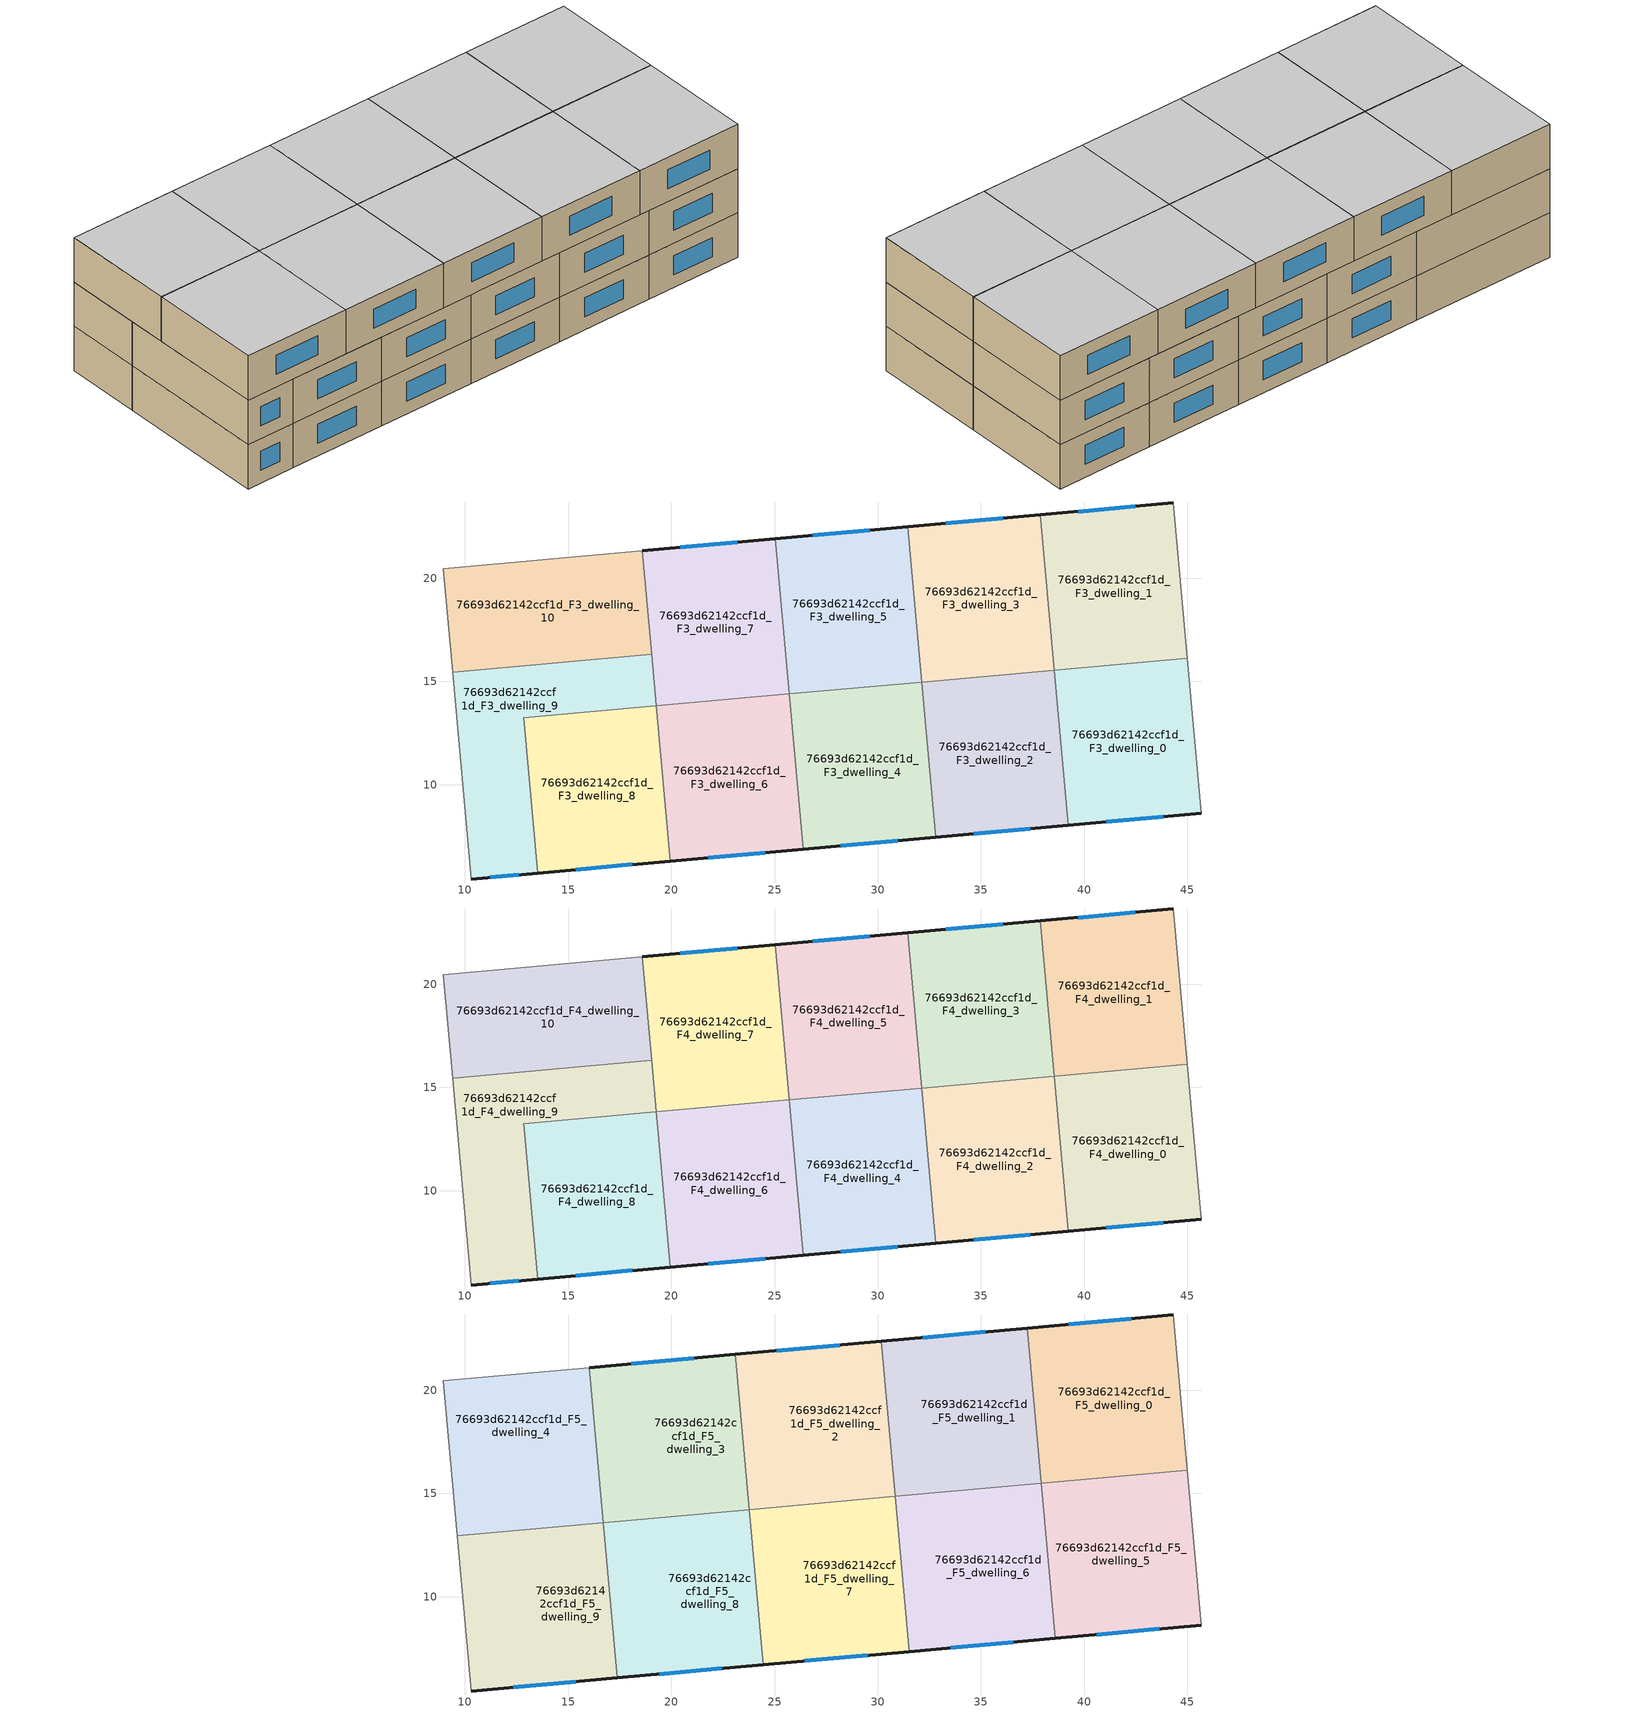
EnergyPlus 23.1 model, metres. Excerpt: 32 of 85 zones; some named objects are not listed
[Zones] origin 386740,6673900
76693d62142ccf1d_F3_dwelling_0
 floor to 76693d62142ccf1d_F2_dwelling_0 (EU_floor_Construction): 44.99,16.13 45.66,8.61 39.24,8.04 38.56,15.55 z9
 wall outside (EU_wall_Construction): 39.24,8.04 45.66,8.61 z9:12
 wall to 76693d62142ccf1d_F3_dwelling_1 (EU_wall_Construction): 44.99,16.13 38.56,15.55 z9:12
 wall adiabatic (EU_wall_Construction): 45.66,8.61 44.99,16.13 z9:12
 wall to 76693d62142ccf1d_F3_dwelling_2 (EU_wall_Construction): 38.56,15.55 39.24,8.04 z9:12
 window (EU_Window_Construction): 41.07,8.2 43.83,8.45 z9.86:11.14
76693d62142ccf1d_F3_dwelling_1
 floor to 76693d62142ccf1d_F2_dwelling_1 (EU_floor_Construction): 44.31,23.64 44.99,16.13 38.56,15.55 37.88,23.06 z9
 wall outside (EU_wall_Construction): 44.31,23.64 37.88,23.06 z9:12
 wall adiabatic (EU_wall_Construction): 44.99,16.13 44.31,23.64 z9:12
 wall to 76693d62142ccf1d_F3_dwelling_3 (EU_wall_Construction): 37.88,23.06 38.56,15.55 z9:12
 window (EU_Window_Construction): 42.47,23.48 39.72,23.23 z9.86:11.14
76693d62142ccf1d_F3_dwelling_10
 floor to 76693d62142ccf1d_F2_dwelling_10 (EU_floor_Construction): 18.6,21.33 19.05,16.32 9.41,15.45 8.96,20.46 z9
 wall to 76693d62142ccf1d_F3_dwelling_9 (EU_wall_Construction): 9.41,15.45 19.05,16.32 z9:12
 wall adiabatic (EU_wall_Construction): 18.6,21.33 8.96,20.46 9.41,15.45 z9:12
 wall to 76693d62142ccf1d_F3_dwelling_7 (EU_wall_Construction): 19.05,16.32 18.6,21.33 z9:12
76693d62142ccf1d_F3_dwelling_2
 floor to 76693d62142ccf1d_F2_dwelling_2 (EU_floor_Construction): 38.56,15.55 39.24,8.04 32.81,7.46 32.13,14.97 z9
 wall outside (EU_wall_Construction): 32.81,7.46 39.24,8.04 z9:12
 wall to 76693d62142ccf1d_F3_dwelling_4 (EU_wall_Construction): 32.13,14.97 32.81,7.46 z9:12
 wall to 76693d62142ccf1d_F3_dwelling_3 (EU_wall_Construction): 38.56,15.55 32.13,14.97 z9:12
 window (EU_Window_Construction): 34.65,7.62 37.4,7.87 z9.86:11.14
76693d62142ccf1d_F3_dwelling_3
 floor to 76693d62142ccf1d_F2_dwelling_3 (EU_floor_Construction): 37.88,23.06 38.56,15.55 32.13,14.97 31.46,22.49 z9
 wall outside (EU_wall_Construction): 37.88,23.06 31.46,22.49 z9:12
 wall to 76693d62142ccf1d_F3_dwelling_5 (EU_wall_Construction): 31.46,22.49 32.13,14.97 z9:12
 window (EU_Window_Construction): 36.05,22.9 33.29,22.65 z9.86:11.14
76693d62142ccf1d_F3_dwelling_4
 floor to 76693d62142ccf1d_F2_dwelling_4 (EU_floor_Construction): 32.13,14.97 32.81,7.46 26.38,6.88 25.71,14.39 z9
 wall outside (EU_wall_Construction): 26.38,6.88 32.81,7.46 z9:12
 wall to 76693d62142ccf1d_F3_dwelling_6 (EU_wall_Construction): 25.71,14.39 26.38,6.88 z9:12
 wall to 76693d62142ccf1d_F3_dwelling_5 (EU_wall_Construction): 32.13,14.97 25.71,14.39 z9:12
 window (EU_Window_Construction): 28.22,7.04 30.97,7.29 z9.86:11.14
76693d62142ccf1d_F3_dwelling_5
 floor to 76693d62142ccf1d_F2_dwelling_5 (EU_floor_Construction): 31.46,22.49 32.13,14.97 25.71,14.39 25.03,21.91 z9
 wall outside (EU_wall_Construction): 31.46,22.49 25.03,21.91 z9:12
 wall to 76693d62142ccf1d_F3_dwelling_7 (EU_wall_Construction): 25.03,21.91 25.71,14.39 z9:12
 window (EU_Window_Construction): 29.62,22.32 26.86,22.07 z9.86:11.14
76693d62142ccf1d_F3_dwelling_6
 floor to 76693d62142ccf1d_F2_dwelling_6 (EU_floor_Construction): 25.71,14.39 26.38,6.88 19.96,6.3 19.28,13.81 z9
 wall outside (EU_wall_Construction): 19.96,6.3 26.38,6.88 z9:12
 wall to 76693d62142ccf1d_F3_dwelling_8 (EU_wall_Construction): 19.28,13.81 19.96,6.3 z9:12
 wall to 76693d62142ccf1d_F3_dwelling_7 (EU_wall_Construction): 25.71,14.39 19.28,13.81 z9:12
 window (EU_Window_Construction): 21.79,6.46 24.55,6.71 z9.86:11.14
76693d62142ccf1d_F3_dwelling_7
 floor to 76693d62142ccf1d_F2_dwelling_7 (EU_floor_Construction): 25.03,21.91 25.71,14.39 19.28,13.81 18.6,21.33 z9
 wall outside (EU_wall_Construction): 25.03,21.91 18.6,21.33 z9:12
 wall to 76693d62142ccf1d_F3_dwelling_9 (EU_wall_Construction): 19.05,16.32 19.28,13.81 z9:12
 window (EU_Window_Construction): 23.19,21.74 20.44,21.49 z9.86:11.14
76693d62142ccf1d_F3_dwelling_8
 floor to 76693d62142ccf1d_F2_dwelling_8 (EU_floor_Construction): 19.28,13.81 19.96,6.3 13.53,5.72 12.85,13.23 z9
 wall outside (EU_wall_Construction): 13.53,5.72 19.96,6.3 z9:12
 wall to 76693d62142ccf1d_F3_dwelling_9 (EU_wall_Construction): 19.28,13.81 12.85,13.23 13.53,5.72 z9:12
 window (EU_Window_Construction): 15.36,5.88 18.12,6.13 z9.86:11.14
76693d62142ccf1d_F3_dwelling_9
 floor to 76693d62142ccf1d_F2_dwelling_9 (EU_floor_Construction): 19.05,16.32 19.28,13.81 12.85,13.23 13.53,5.72 10.31,5.43 9.41,15.45 z9
 wall outside (EU_wall_Construction): 10.31,5.43 13.53,5.72 z9:12
 wall adiabatic (EU_wall_Construction): 9.41,15.45 10.31,5.43 z9:12
 window (EU_Window_Construction): 11.23,5.51 12.61,5.64 z9.86:11.14
76693d62142ccf1d_F4_dwelling_0
 floor to 76693d62142ccf1d_F3_dwelling_0 (EU_floor_Construction): 44.99,16.13 45.66,8.61 39.24,8.04 38.56,15.55 z12
 wall outside (EU_wall_Construction): 39.24,8.04 45.66,8.61 z12:15
 wall to 76693d62142ccf1d_F4_dwelling_1 (EU_wall_Construction): 44.99,16.13 38.56,15.55 z12:15
 wall adiabatic (EU_wall_Construction): 45.66,8.61 44.99,16.13 z12:15
 wall to 76693d62142ccf1d_F4_dwelling_2 (EU_wall_Construction): 38.56,15.55 39.24,8.04 z12:15
 window (EU_Window_Construction): 41.07,8.2 43.83,8.45 z12.86:14.14
 ceiling adiabatic (EU_roof_Construction): 45.66,8.61 44.99,16.13 38.56,15.55 39.24,8.04 z15
76693d62142ccf1d_F4_dwelling_1
 floor to 76693d62142ccf1d_F3_dwelling_1 (EU_floor_Construction): 44.31,23.64 44.99,16.13 38.56,15.55 37.88,23.06 z12
 wall outside (EU_wall_Construction): 44.31,23.64 37.88,23.06 z12:15
 wall adiabatic (EU_wall_Construction): 44.99,16.13 44.31,23.64 z12:15
 wall to 76693d62142ccf1d_F4_dwelling_3 (EU_wall_Construction): 37.88,23.06 38.56,15.55 z12:15
 window (EU_Window_Construction): 42.47,23.48 39.72,23.23 z12.86:14.14
76693d62142ccf1d_F4_dwelling_10
 floor to 76693d62142ccf1d_F3_dwelling_10 (EU_floor_Construction): 18.6,21.33 19.05,16.32 9.41,15.45 8.96,20.46 z12
 wall to 76693d62142ccf1d_F4_dwelling_9 (EU_wall_Construction): 9.41,15.45 19.05,16.32 z12:15
 wall adiabatic (EU_wall_Construction): 18.6,21.33 8.96,20.46 9.41,15.45 z12:15
 wall to 76693d62142ccf1d_F4_dwelling_7 (EU_wall_Construction): 19.05,16.32 18.6,21.33 z12:15
 ceiling adiabatic (EU_roof_Construction): 19.05,16.32 18.6,21.33 16.03,21.1 16.48,16.09 z15
76693d62142ccf1d_F4_dwelling_2
 floor to 76693d62142ccf1d_F3_dwelling_2 (EU_floor_Construction): 38.56,15.55 39.24,8.04 32.81,7.46 32.13,14.97 z12
 wall outside (EU_wall_Construction): 32.81,7.46 39.24,8.04 z12:15
 wall to 76693d62142ccf1d_F4_dwelling_4 (EU_wall_Construction): 32.13,14.97 32.81,7.46 z12:15
 wall to 76693d62142ccf1d_F4_dwelling_3 (EU_wall_Construction): 38.56,15.55 32.13,14.97 z12:15
 window (EU_Window_Construction): 34.65,7.62 37.4,7.87 z12.86:14.14
 ceiling adiabatic (EU_roof_Construction): 39.24,8.04 38.56,15.55 37.92,15.49 38.59,7.98 z15
76693d62142ccf1d_F4_dwelling_3
 floor to 76693d62142ccf1d_F3_dwelling_3 (EU_floor_Construction): 37.88,23.06 38.56,15.55 32.13,14.97 31.46,22.49 z12
 wall outside (EU_wall_Construction): 37.88,23.06 31.46,22.49 z12:15
 wall to 76693d62142ccf1d_F4_dwelling_5 (EU_wall_Construction): 31.46,22.49 32.13,14.97 z12:15
 window (EU_Window_Construction): 36.05,22.9 33.29,22.65 z12.86:14.14
76693d62142ccf1d_F4_dwelling_4
 floor to 76693d62142ccf1d_F3_dwelling_4 (EU_floor_Construction): 32.13,14.97 32.81,7.46 26.38,6.88 25.71,14.39 z12
 wall outside (EU_wall_Construction): 26.38,6.88 32.81,7.46 z12:15
 wall to 76693d62142ccf1d_F4_dwelling_6 (EU_wall_Construction): 25.71,14.39 26.38,6.88 z12:15
 wall to 76693d62142ccf1d_F4_dwelling_5 (EU_wall_Construction): 32.13,14.97 25.71,14.39 z12:15
 window (EU_Window_Construction): 28.22,7.04 30.97,7.29 z12.86:14.14
76693d62142ccf1d_F4_dwelling_5
 floor to 76693d62142ccf1d_F3_dwelling_5 (EU_floor_Construction): 31.46,22.49 32.13,14.97 25.71,14.39 25.03,21.91 z12
 wall outside (EU_wall_Construction): 31.46,22.49 25.03,21.91 z12:15
 wall to 76693d62142ccf1d_F4_dwelling_7 (EU_wall_Construction): 25.03,21.91 25.71,14.39 z12:15
 window (EU_Window_Construction): 29.62,22.32 26.86,22.07 z12.86:14.14
76693d62142ccf1d_F4_dwelling_6
 floor to 76693d62142ccf1d_F3_dwelling_6 (EU_floor_Construction): 25.71,14.39 26.38,6.88 19.96,6.3 19.28,13.81 z12
 wall outside (EU_wall_Construction): 19.96,6.3 26.38,6.88 z12:15
 wall to 76693d62142ccf1d_F4_dwelling_8 (EU_wall_Construction): 19.28,13.81 19.96,6.3 z12:15
 wall to 76693d62142ccf1d_F4_dwelling_7 (EU_wall_Construction): 25.71,14.39 19.28,13.81 z12:15
 window (EU_Window_Construction): 21.79,6.46 24.55,6.71 z12.86:14.14
76693d62142ccf1d_F4_dwelling_7
 floor to 76693d62142ccf1d_F3_dwelling_7 (EU_floor_Construction): 25.03,21.91 25.71,14.39 19.28,13.81 18.6,21.33 z12
 wall outside (EU_wall_Construction): 25.03,21.91 18.6,21.33 z12:15
 wall to 76693d62142ccf1d_F4_dwelling_9 (EU_wall_Construction): 19.05,16.32 19.28,13.81 z12:15
 window (EU_Window_Construction): 23.19,21.74 20.44,21.49 z12.86:14.14
76693d62142ccf1d_F4_dwelling_8
 floor to 76693d62142ccf1d_F3_dwelling_8 (EU_floor_Construction): 19.28,13.81 19.96,6.3 13.53,5.72 12.85,13.23 z12
 wall outside (EU_wall_Construction): 13.53,5.72 19.96,6.3 z12:15
 wall to 76693d62142ccf1d_F4_dwelling_9 (EU_wall_Construction): 19.28,13.81 12.85,13.23 13.53,5.72 z12:15
 window (EU_Window_Construction): 15.36,5.88 18.12,6.13 z12.86:14.14
76693d62142ccf1d_F4_dwelling_9
 floor to 76693d62142ccf1d_F3_dwelling_9 (EU_floor_Construction): 19.05,16.32 19.28,13.81 12.85,13.23 13.53,5.72 10.31,5.43 9.41,15.45 z12
 wall outside (EU_wall_Construction): 10.31,5.43 13.53,5.72 z12:15
 wall adiabatic (EU_wall_Construction): 9.41,15.45 10.31,5.43 z12:15
 window (EU_Window_Construction): 11.23,5.51 12.61,5.64 z12.86:14.14
76693d62142ccf1d_F5_dwelling_0
 floor to 76693d62142ccf1d_F4_dwelling_1 (EU_floor_Construction): 44.31,23.64 44.99,16.13 38.56,15.55 37.88,23.06 z15
 floor to 76693d62142ccf1d_F4_dwelling_3 (EU_floor_Construction): 37.88,23.06 38.56,15.55 37.92,15.49 37.24,23.01 z15
 wall outside (EU_wall_Construction): 44.31,23.64 37.24,23.01 z15:18
 wall to 76693d62142ccf1d_F5_dwelling_1 (EU_wall_Construction): 37.24,23.01 37.92,15.49 z15:18
 wall adiabatic (EU_wall_Construction): 44.99,16.13 44.31,23.64 z15:18
 wall to 76693d62142ccf1d_F5_dwelling_5 (EU_wall_Construction): 37.92,15.49 44.99,16.13 z15:18
 window (EU_Window_Construction): 42.29,23.46 39.26,23.19 z15.86:17.14
 ceiling to 76693d62142ccf1d_F6_dwelling_0 (EU_floor_Construction): 44.99,16.13 44.31,23.64 37.24,23.01 37.92,15.49 z18
76693d62142ccf1d_F5_dwelling_1
 floor to 76693d62142ccf1d_F4_dwelling_3 (EU_floor_Construction): 37.24,23.01 37.92,15.49 32.13,14.97 31.46,22.49 z15
 floor to 76693d62142ccf1d_F4_dwelling_5 (EU_floor_Construction): 31.46,22.49 32.13,14.97 30.85,14.86 30.17,22.37 z15
 wall outside (EU_wall_Construction): 37.24,23.01 30.17,22.37 z15:18
 wall to 76693d62142ccf1d_F5_dwelling_2 (EU_wall_Construction): 30.17,22.37 30.85,14.86 z15:18
 wall to 76693d62142ccf1d_F5_dwelling_6 (EU_wall_Construction): 30.85,14.86 37.92,15.49 z15:18
 window (EU_Window_Construction): 35.22,22.82 32.19,22.55 z15.86:17.14
 ceiling to 76693d62142ccf1d_F6_dwelling_1 (EU_floor_Construction): 37.92,15.49 37.24,23.01 30.17,22.37 30.85,14.86 z18
76693d62142ccf1d_F5_dwelling_2
 floor to 76693d62142ccf1d_F4_dwelling_5 (EU_floor_Construction): 30.17,22.37 30.85,14.86 25.7,14.39 25.03,21.91 z15
 floor to 76693d62142ccf1d_F4_dwelling_7 (EU_floor_Construction): 25.03,21.91 25.7,14.39 23.78,14.22 23.1,21.73 z15
 wall outside (EU_wall_Construction): 30.17,22.37 23.1,21.73 z15:18
 wall to 76693d62142ccf1d_F5_dwelling_3 (EU_wall_Construction): 23.1,21.73 23.78,14.22 z15:18
 wall to 76693d62142ccf1d_F5_dwelling_7 (EU_wall_Construction): 23.78,14.22 30.85,14.86 z15:18
 window (EU_Window_Construction): 28.15,22.19 25.12,21.92 z15.86:17.14
 ceiling to 76693d62142ccf1d_F6_dwelling_2 (EU_floor_Construction): 30.85,14.86 30.17,22.37 23.1,21.73 23.78,14.22 z18
76693d62142ccf1d_F5_dwelling_3
 floor to 76693d62142ccf1d_F4_dwelling_7 (EU_floor_Construction): 23.1,21.73 23.78,14.22 19.28,13.81 18.6,21.33 z15
 floor to 76693d62142ccf1d_F4_dwelling_9 (EU_floor_Construction): 19.05,16.32 19.28,13.81 16.71,13.58 16.48,16.09 z15
 floor adiabatic (EU_floor_Construction): 18.6,21.33 19.28,13.81 19.05,16.32 16.48,16.09 16.03,21.1 z15
 wall outside (EU_wall_Construction): 23.1,21.73 16.03,21.1 z15:18
 wall to 76693d62142ccf1d_F5_dwelling_4 (EU_wall_Construction): 16.03,21.1 16.71,13.58 z15:18
 wall to 76693d62142ccf1d_F5_dwelling_8 (EU_wall_Construction): 16.71,13.58 23.78,14.22 z15:18
 window (EU_Window_Construction): 21.08,21.55 18.05,21.28 z15.86:17.14
 ceiling to 76693d62142ccf1d_F6_dwelling_3 (EU_floor_Construction): 23.78,14.22 23.1,21.73 16.03,21.1 16.71,13.58 z18
76693d62142ccf1d_F5_dwelling_4
 floor to 76693d62142ccf1d_F4_dwelling_10 (EU_floor_Construction): 16.03,21.1 16.48,16.09 9.41,15.45 8.96,20.46 z15
 floor to 76693d62142ccf1d_F4_dwelling_9 (EU_floor_Construction): 16.48,16.09 16.71,13.58 9.64,12.94 9.41,15.45 z15
 wall adiabatic (EU_wall_Construction): 16.03,21.1 8.96,20.46 9.64,12.94 z15:18
 wall to 76693d62142ccf1d_F5_dwelling_9 (EU_wall_Construction): 9.64,12.94 16.71,13.58 z15:18
 ceiling to 76693d62142ccf1d_F6_dwelling_4 (EU_floor_Construction): 16.71,13.58 16.03,21.1 8.96,20.46 9.64,12.94 z18
76693d62142ccf1d_F5_dwelling_5
 floor adiabatic (EU_floor_Construction): 44.99,16.13 45.66,8.61 38.59,7.98 37.92,15.49 z15
 wall outside (EU_wall_Construction): 38.59,7.98 45.66,8.61 z15:18
 wall to 76693d62142ccf1d_F5_dwelling_6 (EU_wall_Construction): 37.92,15.49 38.59,7.98 z15:18
 wall adiabatic (EU_wall_Construction): 45.66,8.61 44.99,16.13 z15:18
 window (EU_Window_Construction): 40.61,8.16 43.65,8.43 z15.86:17.14
 ceiling to 76693d62142ccf1d_F6_dwelling_5 (EU_floor_Construction): 45.66,8.61 44.99,16.13 37.92,15.49 38.59,7.98 z18
76693d62142ccf1d_F5_dwelling_6
 floor to 76693d62142ccf1d_F4_dwelling_2 (EU_floor_Construction): 37.92,15.49 38.59,7.98 32.81,7.46 32.13,14.97 z15
 floor to 76693d62142ccf1d_F4_dwelling_4 (EU_floor_Construction): 32.13,14.97 32.81,7.46 31.53,7.34 30.85,14.85 z15
 wall outside (EU_wall_Construction): 31.53,7.34 38.59,7.98 z15:18
 wall to 76693d62142ccf1d_F5_dwelling_7 (EU_wall_Construction): 30.85,14.86 31.53,7.34 z15:18
 window (EU_Window_Construction): 33.54,7.52 36.58,7.79 z15.86:17.14
 ceiling to 76693d62142ccf1d_F6_dwelling_6 (EU_floor_Construction): 38.59,7.98 37.92,15.49 30.85,14.86 31.53,7.34 z18
76693d62142ccf1d_F5_dwelling_7
 floor to 76693d62142ccf1d_F4_dwelling_4 (EU_floor_Construction): 30.85,14.85 31.53,7.34 26.38,6.88 25.71,14.39 z15
 floor to 76693d62142ccf1d_F4_dwelling_6 (EU_floor_Construction): 25.71,14.39 26.38,6.88 24.45,6.7 23.78,14.22 z15
 wall outside (EU_wall_Construction): 24.45,6.7 31.53,7.34 z15:18
 wall to 76693d62142ccf1d_F5_dwelling_8 (EU_wall_Construction): 23.78,14.22 24.45,6.7 z15:18
 window (EU_Window_Construction): 26.47,6.88 29.5,7.16 z15.86:17.14
 ceiling to 76693d62142ccf1d_F6_dwelling_7 (EU_floor_Construction): 31.53,7.34 30.85,14.86 23.78,14.22 24.45,6.7 z18
76693d62142ccf1d_F5_dwelling_8
 floor to 76693d62142ccf1d_F4_dwelling_6 (EU_floor_Construction): 23.78,14.22 24.45,6.7 19.96,6.3 19.28,13.81 z15
 floor to 76693d62142ccf1d_F4_dwelling_8 (EU_floor_Construction): 19.28,13.81 19.96,6.3 17.38,6.07 16.71,13.58 z15
 wall outside (EU_wall_Construction): 17.38,6.07 24.45,6.7 z15:18
 wall to 76693d62142ccf1d_F5_dwelling_9 (EU_wall_Construction): 16.71,13.58 17.38,6.07 z15:18
 window (EU_Window_Construction): 19.4,6.25 22.43,6.52 z15.86:17.14
 ceiling to 76693d62142ccf1d_F6_dwelling_8 (EU_floor_Construction): 24.45,6.7 23.78,14.22 16.71,13.58 17.38,6.07 z18
76693d62142ccf1d_F5_dwelling_9
 floor to 76693d62142ccf1d_F4_dwelling_8 (EU_floor_Construction): 16.71,13.58 17.38,6.07 13.53,5.72 12.85,13.23 z15
 floor to 76693d62142ccf1d_F4_dwelling_9 (EU_floor_Construction): 16.71,13.58 12.85,13.23 13.53,5.72 10.31,5.43 9.64,12.94 z15
 wall outside (EU_wall_Construction): 10.31,5.43 17.38,6.07 z15:18
 wall adiabatic (EU_wall_Construction): 9.64,12.94 10.31,5.43 z15:18
 window (EU_Window_Construction): 12.33,5.61 15.36,5.88 z15.86:17.14
 ceiling to 76693d62142ccf1d_F6_dwelling_9 (EU_floor_Construction): 17.38,6.07 16.71,13.58 9.64,12.94 10.31,5.43 z18
[Building]
EU S2 Campaign: North Axis=0; Terrain=City; Solar Distribution=FullExterior
[Site:Location]
Helsinki-Vantaa.AP: Latitude=60.317; Longitude=24.963; Time Zone=2; Elevation=54.6
[SizingPeriod:WeatherFileDays]
AnnualSizingPeriod: Begin Month=1; Begin Day of Month=1; End Month=12; End Day of Month=31; Day of Week for Start Day=Monday; Use Weather File Daylight Saving Period=No; Use Weather File Rain and Snow Indicators=No
[MATERIAL]
EU_InternalMass_Material: Roughness=MediumRough; Thickness=0.1; Conductivity=1; Density=1800; Specific Heat=900; Thermal Absorptance=0.9; Solar Absorptance=0.7; Visible Absorptance=0.7
[MATERIAL:NOMASS] Roughness=MediumRough; Thermal Absorptance=0.9; Solar Absorptance=0.7; Visible Absorptance=0.7
Name | Thermal Resistance
EU_wall_NoMass | 1.10183
EU_roof_NoMass; EU_floor_NoMass | 1.70606
[WINDOWMATERIAL:SIMPLEGLAZINGSYSTEM]
EU_Window_SimpleGlazing: UFactor=3.11035; Solar Heat Gain Coefficient=0.8; Visible Transmittance=0.8
[CONSTRUCTION]
EU_wall_Construction: EU_wall_NoMass
EU_roof_Construction: EU_roof_NoMass
EU_floor_Construction: EU_floor_NoMass
EU_Window_Construction: EU_Window_SimpleGlazing
EU_InternalMass_Construction: EU_InternalMass_Material
[ZONE] Type=1; Multiplier=1; Ceiling Height=autocalculate; Floor Area=autocalculate; Part of Total Floor Area=Yes
Name | Volume
76693d62142ccf1d_F3_dwelling_0; 76693d62142ccf1d_F4_dwelling_0 | 146.094
76693d62142ccf1d_F5_dwelling_0 | 160.69
76693d62142ccf1d_F3_dwelling_1; 76693d62142ccf1d_F4_dwelling_1 | 146.076
76693d62142ccf1d_F5_dwelling_1 | 160.6875
76693d62142ccf1d_F3_dwelling_10; 76693d62142ccf1d_F4_dwelling_10 | 146.089
76693d62142ccf1d_F3_dwelling_2; 76693d62142ccf1d_F4_dwelling_2 | 146.087
76693d62142ccf1d_F5_dwelling_2 | 160.699
76693d62142ccf1d_F3_dwelling_3; 76693d62142ccf1d_F4_dwelling_3; 76693d62142ccf1d_F3_dwelling_5; 76693d62142ccf1d_F4_dwelling_5 | 146.095
76693d62142ccf1d_F5_dwelling_3; 76693d62142ccf1d_F5_dwelling_9 | 160.698
76693d62142ccf1d_F3_dwelling_4; 76693d62142ccf1d_F4_dwelling_4 | 146.073
76693d62142ccf1d_F5_dwelling_4 | 160.687
76693d62142ccf1d_F5_dwelling_5; 76693d62142ccf1d_F5_dwelling_7 | 160.712
76693d62142ccf1d_F3_dwelling_6; 76693d62142ccf1d_F4_dwelling_6; 76693d62142ccf1d_F3_dwelling_9; 76693d62142ccf1d_F4_dwelling_9 | 146.084
76693d62142ccf1d_F5_dwelling_6 | 160.7
76693d62142ccf1d_F3_dwelling_7; 76693d62142ccf1d_F4_dwelling_7 | 146.104
76693d62142ccf1d_F3_dwelling_8; 76693d62142ccf1d_F4_dwelling_8 | 146.086
76693d62142ccf1d_F5_dwelling_8 | 160.711
[INTERNALMASS] Construction=EU_InternalMass_Construction
Name | Zone or ZoneList | Surface Area
76693d62142ccf1d_F3_dwelling_0_EU_InternalMass | 76693d62142ccf1d_F3_dwelling_0 | 48.7
76693d62142ccf1d_F3_dwelling_1_EU_InternalMass | 76693d62142ccf1d_F3_dwelling_1 | 48.6936
76693d62142ccf1d_F3_dwelling_2_EU_InternalMass | 76693d62142ccf1d_F3_dwelling_2 | 48.6955
76693d62142ccf1d_F3_dwelling_3_EU_InternalMass | 76693d62142ccf1d_F3_dwelling_3 | 48.7003
76693d62142ccf1d_F3_dwelling_4_EU_InternalMass | 76693d62142ccf1d_F3_dwelling_4 | 48.6894
76693d62142ccf1d_F3_dwelling_5_EU_InternalMass | 76693d62142ccf1d_F3_dwelling_5 | 48.6978
76693d62142ccf1d_F3_dwelling_6_EU_InternalMass | 76693d62142ccf1d_F3_dwelling_6 | 48.6964
76693d62142ccf1d_F3_dwelling_7_EU_InternalMass | 76693d62142ccf1d_F3_dwelling_7 | 48.6999
76693d62142ccf1d_F3_dwelling_8_EU_InternalMass | 76693d62142ccf1d_F3_dwelling_8 | 48.6965
76693d62142ccf1d_F3_dwelling_9_EU_InternalMass | 76693d62142ccf1d_F3_dwelling_9 | 48.6954
76693d62142ccf1d_F3_dwelling_10_EU_InternalMass | 76693d62142ccf1d_F3_dwelling_10 | 48.6959
76693d62142ccf1d_F4_dwelling_0_EU_InternalMass | 76693d62142ccf1d_F4_dwelling_0 | 48.7
76693d62142ccf1d_F4_dwelling_1_EU_InternalMass | 76693d62142ccf1d_F4_dwelling_1 | 48.6936
76693d62142ccf1d_F4_dwelling_2_EU_InternalMass | 76693d62142ccf1d_F4_dwelling_2 | 48.6955
76693d62142ccf1d_F4_dwelling_3_EU_InternalMass | 76693d62142ccf1d_F4_dwelling_3 | 48.7003
76693d62142ccf1d_F4_dwelling_4_EU_InternalMass | 76693d62142ccf1d_F4_dwelling_4 | 48.6894
76693d62142ccf1d_F4_dwelling_5_EU_InternalMass | 76693d62142ccf1d_F4_dwelling_5 | 48.6978
76693d62142ccf1d_F4_dwelling_6_EU_InternalMass | 76693d62142ccf1d_F4_dwelling_6 | 48.6964
76693d62142ccf1d_F4_dwelling_7_EU_InternalMass | 76693d62142ccf1d_F4_dwelling_7 | 48.6999
76693d62142ccf1d_F4_dwelling_8_EU_InternalMass | 76693d62142ccf1d_F4_dwelling_8 | 48.6965
76693d62142ccf1d_F4_dwelling_9_EU_InternalMass | 76693d62142ccf1d_F4_dwelling_9 | 48.6954
76693d62142ccf1d_F4_dwelling_10_EU_InternalMass | 76693d62142ccf1d_F4_dwelling_10 | 48.6959
76693d62142ccf1d_F5_dwelling_0_EU_InternalMass | 76693d62142ccf1d_F5_dwelling_0 | 53.5636
76693d62142ccf1d_F5_dwelling_1_EU_InternalMass | 76693d62142ccf1d_F5_dwelling_1 | 53.5625
76693d62142ccf1d_F5_dwelling_2_EU_InternalMass | 76693d62142ccf1d_F5_dwelling_2 | 53.5664
76693d62142ccf1d_F5_dwelling_3_EU_InternalMass | 76693d62142ccf1d_F5_dwelling_3 | 53.5661
76693d62142ccf1d_F5_dwelling_4_EU_InternalMass | 76693d62142ccf1d_F5_dwelling_4 | 53.5625
76693d62142ccf1d_F5_dwelling_5_EU_InternalMass | 76693d62142ccf1d_F5_dwelling_5 | 53.5702
76693d62142ccf1d_F5_dwelling_6_EU_InternalMass | 76693d62142ccf1d_F5_dwelling_6 | 53.5629
76693d62142ccf1d_F5_dwelling_7_EU_InternalMass | 76693d62142ccf1d_F5_dwelling_7 | 53.5702
76693d62142ccf1d_F5_dwelling_8_EU_InternalMass | 76693d62142ccf1d_F5_dwelling_8 | 53.5694
76693d62142ccf1d_F5_dwelling_9_EU_InternalMass | 76693d62142ccf1d_F5_dwelling_9 | 53.5694
[OTHEREQUIPMENT] Fuel Type=Electricity; Design Level Calculation Method=Watts/Area; Power per Zone Floor Area=1; Fraction Latent=0; Fraction Radiant=0; Fraction Lost=0; Carbon Dioxide Generation Rate=0; EndUse Subcategory=EU_Step8_InternalGains
Name | Zone or ZoneList or Space or SpaceList | Schedule
EU_Step8_InternalGain_76693d62142ccf1d_F3_dwelling_0_f000 | 76693d62142ccf1d_F3_dwelling_0 | EU_Step8_GainSchedule_76693d62142ccf1d_F3_dwelling_0_f000
EU_Step8_InternalGain_76693d62142ccf1d_F3_dwelling_1_f000 | 76693d62142ccf1d_F3_dwelling_1 | EU_Step8_GainSchedule_76693d62142ccf1d_F3_dwelling_1_f000
EU_Step8_InternalGain_76693d62142ccf1d_F3_dwelling_2_f000 | 76693d62142ccf1d_F3_dwelling_2 | EU_Step8_GainSchedule_76693d62142ccf1d_F3_dwelling_2_f000
EU_Step8_InternalGain_76693d62142ccf1d_F3_dwelling_3_f000 | 76693d62142ccf1d_F3_dwelling_3 | EU_Step8_GainSchedule_76693d62142ccf1d_F3_dwelling_3_f000
EU_Step8_InternalGain_76693d62142ccf1d_F3_dwelling_4_f000 | 76693d62142ccf1d_F3_dwelling_4 | EU_Step8_GainSchedule_76693d62142ccf1d_F3_dwelling_4_f000
EU_Step8_InternalGain_76693d62142ccf1d_F3_dwelling_5_f000 | 76693d62142ccf1d_F3_dwelling_5 | EU_Step8_GainSchedule_76693d62142ccf1d_F3_dwelling_5_f000
EU_Step8_InternalGain_76693d62142ccf1d_F3_dwelling_6_f000 | 76693d62142ccf1d_F3_dwelling_6 | EU_Step8_GainSchedule_76693d62142ccf1d_F3_dwelling_6_f000
EU_Step8_InternalGain_76693d62142ccf1d_F3_dwelling_7_f000 | 76693d62142ccf1d_F3_dwelling_7 | EU_Step8_GainSchedule_76693d62142ccf1d_F3_dwelling_7_f000
EU_Step8_InternalGain_76693d62142ccf1d_F3_dwelling_8_f000 | 76693d62142ccf1d_F3_dwelling_8 | EU_Step8_GainSchedule_76693d62142ccf1d_F3_dwelling_8_f000
EU_Step8_InternalGain_76693d62142ccf1d_F3_dwelling_9_f000 | 76693d62142ccf1d_F3_dwelling_9 | EU_Step8_GainSchedule_76693d62142ccf1d_F3_dwelling_9_f000
EU_Step8_InternalGain_76693d62142ccf1d_F3_dwelling_10_f000 | 76693d62142ccf1d_F3_dwelling_10 | EU_Step8_GainSchedule_76693d62142ccf1d_F3_dwelling_10_f000
EU_Step8_InternalGain_76693d62142ccf1d_F4_dwelling_0_f000 | 76693d62142ccf1d_F4_dwelling_0 | EU_Step8_GainSchedule_76693d62142ccf1d_F4_dwelling_0_f000
EU_Step8_InternalGain_76693d62142ccf1d_F4_dwelling_1_f000 | 76693d62142ccf1d_F4_dwelling_1 | EU_Step8_GainSchedule_76693d62142ccf1d_F4_dwelling_1_f000
EU_Step8_InternalGain_76693d62142ccf1d_F4_dwelling_2_f000 | 76693d62142ccf1d_F4_dwelling_2 | EU_Step8_GainSchedule_76693d62142ccf1d_F4_dwelling_2_f000
EU_Step8_InternalGain_76693d62142ccf1d_F4_dwelling_3_f000 | 76693d62142ccf1d_F4_dwelling_3 | EU_Step8_GainSchedule_76693d62142ccf1d_F4_dwelling_3_f000
EU_Step8_InternalGain_76693d62142ccf1d_F4_dwelling_4_f000 | 76693d62142ccf1d_F4_dwelling_4 | EU_Step8_GainSchedule_76693d62142ccf1d_F4_dwelling_4_f000
EU_Step8_InternalGain_76693d62142ccf1d_F4_dwelling_5_f000 | 76693d62142ccf1d_F4_dwelling_5 | EU_Step8_GainSchedule_76693d62142ccf1d_F4_dwelling_5_f000
EU_Step8_InternalGain_76693d62142ccf1d_F4_dwelling_6_f000 | 76693d62142ccf1d_F4_dwelling_6 | EU_Step8_GainSchedule_76693d62142ccf1d_F4_dwelling_6_f000
EU_Step8_InternalGain_76693d62142ccf1d_F4_dwelling_7_f000 | 76693d62142ccf1d_F4_dwelling_7 | EU_Step8_GainSchedule_76693d62142ccf1d_F4_dwelling_7_f000
EU_Step8_InternalGain_76693d62142ccf1d_F4_dwelling_8_f000 | 76693d62142ccf1d_F4_dwelling_8 | EU_Step8_GainSchedule_76693d62142ccf1d_F4_dwelling_8_f000
EU_Step8_InternalGain_76693d62142ccf1d_F4_dwelling_9_f000 | 76693d62142ccf1d_F4_dwelling_9 | EU_Step8_GainSchedule_76693d62142ccf1d_F4_dwelling_9_f000
EU_Step8_InternalGain_76693d62142ccf1d_F4_dwelling_10_f000 | 76693d62142ccf1d_F4_dwelling_10 | EU_Step8_GainSchedule_76693d62142ccf1d_F4_dwelling_10_f000
EU_Step8_InternalGain_76693d62142ccf1d_F5_dwelling_0_f000 | 76693d62142ccf1d_F5_dwelling_0 | EU_Step8_GainSchedule_76693d62142ccf1d_F5_dwelling_0_f000
EU_Step8_InternalGain_76693d62142ccf1d_F5_dwelling_1_f000 | 76693d62142ccf1d_F5_dwelling_1 | EU_Step8_GainSchedule_76693d62142ccf1d_F5_dwelling_1_f000
EU_Step8_InternalGain_76693d62142ccf1d_F5_dwelling_2_f000 | 76693d62142ccf1d_F5_dwelling_2 | EU_Step8_GainSchedule_76693d62142ccf1d_F5_dwelling_2_f000
EU_Step8_InternalGain_76693d62142ccf1d_F5_dwelling_3_f000 | 76693d62142ccf1d_F5_dwelling_3 | EU_Step8_GainSchedule_76693d62142ccf1d_F5_dwelling_3_f000
EU_Step8_InternalGain_76693d62142ccf1d_F5_dwelling_4_f000 | 76693d62142ccf1d_F5_dwelling_4 | EU_Step8_GainSchedule_76693d62142ccf1d_F5_dwelling_4_f000
EU_Step8_InternalGain_76693d62142ccf1d_F5_dwelling_5_f000 | 76693d62142ccf1d_F5_dwelling_5 | EU_Step8_GainSchedule_76693d62142ccf1d_F5_dwelling_5_f000
EU_Step8_InternalGain_76693d62142ccf1d_F5_dwelling_6_f000 | 76693d62142ccf1d_F5_dwelling_6 | EU_Step8_GainSchedule_76693d62142ccf1d_F5_dwelling_6_f000
EU_Step8_InternalGain_76693d62142ccf1d_F5_dwelling_7_f000 | 76693d62142ccf1d_F5_dwelling_7 | EU_Step8_GainSchedule_76693d62142ccf1d_F5_dwelling_7_f000
EU_Step8_InternalGain_76693d62142ccf1d_F5_dwelling_8_f000 | 76693d62142ccf1d_F5_dwelling_8 | EU_Step8_GainSchedule_76693d62142ccf1d_F5_dwelling_8_f000
EU_Step8_InternalGain_76693d62142ccf1d_F5_dwelling_9_f000 | 76693d62142ccf1d_F5_dwelling_9 | EU_Step8_GainSchedule_76693d62142ccf1d_F5_dwelling_9_f000
[ZONEVENTILATION:DESIGNFLOWRATE] Schedule=EU_AlwaysOn; Design Flow Rate Calculation Method=AirChanges/Hour; Air Changes per Hour=0.756316; Ventilation Type=Natural; Fan Pressure Rise=0; Fan Total Efficiency=1; Constant Term Coefficient=1; Temperature Term Coefficient=0; Velocity Term Coefficient=0; Velocity Squared Term Coefficient=0; Minimum Indoor Temperature=-100; Maximum Indoor Temperature=100; Delta Temperature=-100; Minimum Outdoor Temperature=-100; Maximum Outdoor Temperature=100; Maximum Wind Speed=40
Name | Zone or ZoneList or Space or SpaceList
EU_ConstantAir_76693d62142ccf1d_F3_dwelling_0 | 76693d62142ccf1d_F3_dwelling_0
EU_ConstantAir_76693d62142ccf1d_F3_dwelling_1 | 76693d62142ccf1d_F3_dwelling_1
EU_ConstantAir_76693d62142ccf1d_F3_dwelling_2 | 76693d62142ccf1d_F3_dwelling_2
EU_ConstantAir_76693d62142ccf1d_F3_dwelling_3 | 76693d62142ccf1d_F3_dwelling_3
EU_ConstantAir_76693d62142ccf1d_F3_dwelling_4 | 76693d62142ccf1d_F3_dwelling_4
EU_ConstantAir_76693d62142ccf1d_F3_dwelling_5 | 76693d62142ccf1d_F3_dwelling_5
EU_ConstantAir_76693d62142ccf1d_F3_dwelling_6 | 76693d62142ccf1d_F3_dwelling_6
EU_ConstantAir_76693d62142ccf1d_F3_dwelling_7 | 76693d62142ccf1d_F3_dwelling_7
EU_ConstantAir_76693d62142ccf1d_F3_dwelling_8 | 76693d62142ccf1d_F3_dwelling_8
EU_ConstantAir_76693d62142ccf1d_F3_dwelling_9 | 76693d62142ccf1d_F3_dwelling_9
EU_ConstantAir_76693d62142ccf1d_F3_dwelling_10 | 76693d62142ccf1d_F3_dwelling_10
EU_ConstantAir_76693d62142ccf1d_F4_dwelling_0 | 76693d62142ccf1d_F4_dwelling_0
EU_ConstantAir_76693d62142ccf1d_F4_dwelling_1 | 76693d62142ccf1d_F4_dwelling_1
EU_ConstantAir_76693d62142ccf1d_F4_dwelling_2 | 76693d62142ccf1d_F4_dwelling_2
EU_ConstantAir_76693d62142ccf1d_F4_dwelling_3 | 76693d62142ccf1d_F4_dwelling_3
EU_ConstantAir_76693d62142ccf1d_F4_dwelling_4 | 76693d62142ccf1d_F4_dwelling_4
EU_ConstantAir_76693d62142ccf1d_F4_dwelling_5 | 76693d62142ccf1d_F4_dwelling_5
EU_ConstantAir_76693d62142ccf1d_F4_dwelling_6 | 76693d62142ccf1d_F4_dwelling_6
EU_ConstantAir_76693d62142ccf1d_F4_dwelling_7 | 76693d62142ccf1d_F4_dwelling_7
EU_ConstantAir_76693d62142ccf1d_F4_dwelling_8 | 76693d62142ccf1d_F4_dwelling_8
EU_ConstantAir_76693d62142ccf1d_F4_dwelling_9 | 76693d62142ccf1d_F4_dwelling_9
EU_ConstantAir_76693d62142ccf1d_F4_dwelling_10 | 76693d62142ccf1d_F4_dwelling_10
EU_ConstantAir_76693d62142ccf1d_F5_dwelling_0 | 76693d62142ccf1d_F5_dwelling_0
EU_ConstantAir_76693d62142ccf1d_F5_dwelling_1 | 76693d62142ccf1d_F5_dwelling_1
EU_ConstantAir_76693d62142ccf1d_F5_dwelling_2 | 76693d62142ccf1d_F5_dwelling_2
EU_ConstantAir_76693d62142ccf1d_F5_dwelling_3 | 76693d62142ccf1d_F5_dwelling_3
EU_ConstantAir_76693d62142ccf1d_F5_dwelling_4 | 76693d62142ccf1d_F5_dwelling_4
EU_ConstantAir_76693d62142ccf1d_F5_dwelling_5 | 76693d62142ccf1d_F5_dwelling_5
EU_ConstantAir_76693d62142ccf1d_F5_dwelling_6 | 76693d62142ccf1d_F5_dwelling_6
EU_ConstantAir_76693d62142ccf1d_F5_dwelling_7 | 76693d62142ccf1d_F5_dwelling_7
EU_ConstantAir_76693d62142ccf1d_F5_dwelling_8 | 76693d62142ccf1d_F5_dwelling_8
EU_ConstantAir_76693d62142ccf1d_F5_dwelling_9 | 76693d62142ccf1d_F5_dwelling_9
[HVACTEMPLATE:ZONE:IDEALLOADSAIRSYSTEM] System Availability Schedule=EU_AlwaysOn; Maximum Heating Supply Air Temperature=50; Minimum Cooling Supply Air Temperature=13; Maximum Heating Supply Air Humidity Ratio=0.0156; Minimum Cooling Supply Air Humidity Ratio=0.0077; Heating Limit=NoLimit; Cooling Limit=NoLimit; Heating Availability Schedule=EU_AlwaysOn; Cooling Availability Schedule=EU_CoolingOff; Dehumidification Control Type=ConstantSensibleHeatRatio; Cooling Sensible Heat Ratio=0.7; Dehumidification Setpoint=60; Humidification Control Type=None; Humidification Setpoint=30; Outdoor Air Method=None; Outdoor Air Flow Rate per Person=0.00944; Outdoor Air Flow Rate per Zone Floor Area=0; Outdoor Air Flow Rate per Zone=0; Demand Controlled Ventilation Type=None; Outdoor Air Economizer Type=NoEconomizer; Heat Recovery Type=None; Sensible Heat Recovery Effectiveness=0.7; Latent Heat Recovery Effectiveness=0.65
Name | Template Thermostat
76693d62142ccf1d_F3_dwelling_0 | EU_HeatOnly_76693d62142ccf1d_F3_dwelling_0
76693d62142ccf1d_F3_dwelling_1 | EU_HeatOnly_76693d62142ccf1d_F3_dwelling_1
76693d62142ccf1d_F3_dwelling_2 | EU_HeatOnly_76693d62142ccf1d_F3_dwelling_2
76693d62142ccf1d_F3_dwelling_3 | EU_HeatOnly_76693d62142ccf1d_F3_dwelling_3
76693d62142ccf1d_F3_dwelling_4 | EU_HeatOnly_76693d62142ccf1d_F3_dwelling_4
76693d62142ccf1d_F3_dwelling_5 | EU_HeatOnly_76693d62142ccf1d_F3_dwelling_5
76693d62142ccf1d_F3_dwelling_6 | EU_HeatOnly_76693d62142ccf1d_F3_dwelling_6
76693d62142ccf1d_F3_dwelling_7 | EU_HeatOnly_76693d62142ccf1d_F3_dwelling_7
76693d62142ccf1d_F3_dwelling_8 | EU_HeatOnly_76693d62142ccf1d_F3_dwelling_8
76693d62142ccf1d_F3_dwelling_9 | EU_HeatOnly_76693d62142ccf1d_F3_dwelling_9
76693d62142ccf1d_F3_dwelling_10 | EU_HeatOnly_76693d62142ccf1d_F3_dwelling_10
76693d62142ccf1d_F4_dwelling_0 | EU_HeatOnly_76693d62142ccf1d_F4_dwelling_0
76693d62142ccf1d_F4_dwelling_1 | EU_HeatOnly_76693d62142ccf1d_F4_dwelling_1
76693d62142ccf1d_F4_dwelling_2 | EU_HeatOnly_76693d62142ccf1d_F4_dwelling_2
76693d62142ccf1d_F4_dwelling_3 | EU_HeatOnly_76693d62142ccf1d_F4_dwelling_3
76693d62142ccf1d_F4_dwelling_4 | EU_HeatOnly_76693d62142ccf1d_F4_dwelling_4
76693d62142ccf1d_F4_dwelling_5 | EU_HeatOnly_76693d62142ccf1d_F4_dwelling_5
76693d62142ccf1d_F4_dwelling_6 | EU_HeatOnly_76693d62142ccf1d_F4_dwelling_6
76693d62142ccf1d_F4_dwelling_7 | EU_HeatOnly_76693d62142ccf1d_F4_dwelling_7
76693d62142ccf1d_F4_dwelling_8 | EU_HeatOnly_76693d62142ccf1d_F4_dwelling_8
76693d62142ccf1d_F4_dwelling_9 | EU_HeatOnly_76693d62142ccf1d_F4_dwelling_9
76693d62142ccf1d_F4_dwelling_10 | EU_HeatOnly_76693d62142ccf1d_F4_dwelling_10
76693d62142ccf1d_F5_dwelling_0 | EU_HeatOnly_76693d62142ccf1d_F5_dwelling_0
76693d62142ccf1d_F5_dwelling_1 | EU_HeatOnly_76693d62142ccf1d_F5_dwelling_1
76693d62142ccf1d_F5_dwelling_2 | EU_HeatOnly_76693d62142ccf1d_F5_dwelling_2
76693d62142ccf1d_F5_dwelling_3 | EU_HeatOnly_76693d62142ccf1d_F5_dwelling_3
76693d62142ccf1d_F5_dwelling_4 | EU_HeatOnly_76693d62142ccf1d_F5_dwelling_4
76693d62142ccf1d_F5_dwelling_5 | EU_HeatOnly_76693d62142ccf1d_F5_dwelling_5
76693d62142ccf1d_F5_dwelling_6 | EU_HeatOnly_76693d62142ccf1d_F5_dwelling_6
76693d62142ccf1d_F5_dwelling_7 | EU_HeatOnly_76693d62142ccf1d_F5_dwelling_7
76693d62142ccf1d_F5_dwelling_8 | EU_HeatOnly_76693d62142ccf1d_F5_dwelling_8
76693d62142ccf1d_F5_dwelling_9 | EU_HeatOnly_76693d62142ccf1d_F5_dwelling_9
[SIZING:ZONE] Zone Cooling Design Supply Air Temperature Input Method=SupplyAirTemperature; Zone Cooling Design Supply Air Temperature=13; Zone Heating Design Supply Air Temperature Input Method=SupplyAirTemperature; Zone Heating Design Supply Air Temperature=50; Zone Cooling Design Supply Air Humidity Ratio=0.008; Zone Heating Design Supply Air Humidity Ratio=0.008; Cooling Design Air Flow Method=DesignDay; Cooling Design Air Flow Rate=0; Cooling Minimum Air Flow per Zone Floor Area=0.000762; Cooling Minimum Air Flow=0; Cooling Minimum Air Flow Fraction=0.2; Heating Design Air Flow Method=DesignDay; Heating Design Air Flow Rate=0; Heating Maximum Air Flow per Zone Floor Area=0.002032; Heating Maximum Air Flow=0.141576; Heating Maximum Air Flow Fraction=0.3; Account for Dedicated Outdoor Air System=No; Dedicated Outdoor Air System Control Strategy=NeutralSupplyAir; Dedicated Outdoor Air Low Setpoint Temperature for Design=autosize; Dedicated Outdoor Air High Setpoint Temperature for Design=autosize; Zone Load Sizing Method=Sensible Load Only No Latent Load; Zone Latent Cooling Design Supply Air Humidity Ratio Input Method=HumidityRatioDifference; Zone Cooling Design Supply Air Humidity Ratio Difference=0.005; Zone Latent Heating Design Supply Air Humidity Ratio Input Method=HumidityRatioDifference; Zone Humidification Design Supply Air Humidity Ratio Difference=0.005
76693d62142ccf1d_F3_dwelling_0; 76693d62142ccf1d_F3_dwelling_1; 76693d62142ccf1d_F3_dwelling_2; 76693d62142ccf1d_F3_dwelling_3; 76693d62142ccf1d_F3_dwelling_4; 76693d62142ccf1d_F3_dwelling_5; 76693d62142ccf1d_F3_dwelling_6; 76693d62142ccf1d_F3_dwelling_7; 76693d62142ccf1d_F3_dwelling_8; 76693d62142ccf1d_F3_dwelling_9; 76693d62142ccf1d_F3_dwelling_10; 76693d62142ccf1d_F4_dwelling_0; 76693d62142ccf1d_F4_dwelling_1; 76693d62142ccf1d_F4_dwelling_2; 76693d62142ccf1d_F4_dwelling_3; 76693d62142ccf1d_F4_dwelling_4; 76693d62142ccf1d_F4_dwelling_5; 76693d62142ccf1d_F4_dwelling_6; 76693d62142ccf1d_F4_dwelling_7; 76693d62142ccf1d_F4_dwelling_8; 76693d62142ccf1d_F4_dwelling_9; 76693d62142ccf1d_F4_dwelling_10; 76693d62142ccf1d_F5_dwelling_0; 76693d62142ccf1d_F5_dwelling_1; 76693d62142ccf1d_F5_dwelling_2; 76693d62142ccf1d_F5_dwelling_3; 76693d62142ccf1d_F5_dwelling_4; 76693d62142ccf1d_F5_dwelling_5; 76693d62142ccf1d_F5_dwelling_6; 76693d62142ccf1d_F5_dwelling_7; 76693d62142ccf1d_F5_dwelling_8; 76693d62142ccf1d_F5_dwelling_9
[SCHEDULE:CONSTANT]
Name | Hourly Value
EU_AlwaysOn | 1
EU_CoolingOff | 0
[SCHEDULE:FILE] Column Number=1; Rows to Skip at Top=0; Number of Hours of Data=8760; Column Separator=Comma; Interpolate to Timestep=No; Minutes per Item=60; Adjust Schedule for Daylight Savings=Yes
Name | File
EU_Step8_GainSchedule_76693d62142ccf1d_F3_dwelling_0_f000 | ../../schedules/76693d62142ccf1d/76693d62142ccf1d_F3_dwelling_0_f000_gain.csv
EU_Step8_GainSchedule_76693d62142ccf1d_F3_dwelling_1_f000 | ../../schedules/76693d62142ccf1d/76693d62142ccf1d_F3_dwelling_1_f000_gain.csv
EU_Step8_GainSchedule_76693d62142ccf1d_F3_dwelling_2_f000 | ../../schedules/76693d62142ccf1d/76693d62142ccf1d_F3_dwelling_2_f000_gain.csv
EU_Step8_GainSchedule_76693d62142ccf1d_F3_dwelling_3_f000 | ../../schedules/76693d62142ccf1d/76693d62142ccf1d_F3_dwelling_3_f000_gain.csv
EU_Step8_GainSchedule_76693d62142ccf1d_F3_dwelling_4_f000 | ../../schedules/76693d62142ccf1d/76693d62142ccf1d_F3_dwelling_4_f000_gain.csv
EU_Step8_GainSchedule_76693d62142ccf1d_F3_dwelling_5_f000 | ../../schedules/76693d62142ccf1d/76693d62142ccf1d_F3_dwelling_5_f000_gain.csv
EU_Step8_GainSchedule_76693d62142ccf1d_F3_dwelling_6_f000 | ../../schedules/76693d62142ccf1d/76693d62142ccf1d_F3_dwelling_6_f000_gain.csv
EU_Step8_GainSchedule_76693d62142ccf1d_F3_dwelling_7_f000 | ../../schedules/76693d62142ccf1d/76693d62142ccf1d_F3_dwelling_7_f000_gain.csv
EU_Step8_GainSchedule_76693d62142ccf1d_F3_dwelling_8_f000 | ../../schedules/76693d62142ccf1d/76693d62142ccf1d_F3_dwelling_8_f000_gain.csv
EU_Step8_GainSchedule_76693d62142ccf1d_F3_dwelling_9_f000 | ../../schedules/76693d62142ccf1d/76693d62142ccf1d_F3_dwelling_9_f000_gain.csv
EU_Step8_GainSchedule_76693d62142ccf1d_F3_dwelling_10_f000 | ../../schedules/76693d62142ccf1d/76693d62142ccf1d_F3_dwelling_10_f000_gain.csv
EU_Step8_GainSchedule_76693d62142ccf1d_F4_dwelling_0_f000 | ../../schedules/76693d62142ccf1d/76693d62142ccf1d_F4_dwelling_0_f000_gain.csv
EU_Step8_GainSchedule_76693d62142ccf1d_F4_dwelling_1_f000 | ../../schedules/76693d62142ccf1d/76693d62142ccf1d_F4_dwelling_1_f000_gain.csv
EU_Step8_GainSchedule_76693d62142ccf1d_F4_dwelling_2_f000 | ../../schedules/76693d62142ccf1d/76693d62142ccf1d_F4_dwelling_2_f000_gain.csv
EU_Step8_GainSchedule_76693d62142ccf1d_F4_dwelling_3_f000 | ../../schedules/76693d62142ccf1d/76693d62142ccf1d_F4_dwelling_3_f000_gain.csv
EU_Step8_GainSchedule_76693d62142ccf1d_F4_dwelling_4_f000 | ../../schedules/76693d62142ccf1d/76693d62142ccf1d_F4_dwelling_4_f000_gain.csv
EU_Step8_GainSchedule_76693d62142ccf1d_F4_dwelling_5_f000 | ../../schedules/76693d62142ccf1d/76693d62142ccf1d_F4_dwelling_5_f000_gain.csv
EU_Step8_GainSchedule_76693d62142ccf1d_F4_dwelling_6_f000 | ../../schedules/76693d62142ccf1d/76693d62142ccf1d_F4_dwelling_6_f000_gain.csv
EU_Step8_GainSchedule_76693d62142ccf1d_F4_dwelling_7_f000 | ../../schedules/76693d62142ccf1d/76693d62142ccf1d_F4_dwelling_7_f000_gain.csv
EU_Step8_GainSchedule_76693d62142ccf1d_F4_dwelling_8_f000 | ../../schedules/76693d62142ccf1d/76693d62142ccf1d_F4_dwelling_8_f000_gain.csv
EU_Step8_GainSchedule_76693d62142ccf1d_F4_dwelling_9_f000 | ../../schedules/76693d62142ccf1d/76693d62142ccf1d_F4_dwelling_9_f000_gain.csv
EU_Step8_GainSchedule_76693d62142ccf1d_F4_dwelling_10_f000 | ../../schedules/76693d62142ccf1d/76693d62142ccf1d_F4_dwelling_10_f000_gain.csv
EU_Step8_GainSchedule_76693d62142ccf1d_F5_dwelling_0_f000 | ../../schedules/76693d62142ccf1d/76693d62142ccf1d_F5_dwelling_0_f000_gain.csv
EU_Step8_GainSchedule_76693d62142ccf1d_F5_dwelling_1_f000 | ../../schedules/76693d62142ccf1d/76693d62142ccf1d_F5_dwelling_1_f000_gain.csv
EU_Step8_GainSchedule_76693d62142ccf1d_F5_dwelling_2_f000 | ../../schedules/76693d62142ccf1d/76693d62142ccf1d_F5_dwelling_2_f000_gain.csv
EU_Step8_GainSchedule_76693d62142ccf1d_F5_dwelling_3_f000 | ../../schedules/76693d62142ccf1d/76693d62142ccf1d_F5_dwelling_3_f000_gain.csv
EU_Step8_GainSchedule_76693d62142ccf1d_F5_dwelling_4_f000 | ../../schedules/76693d62142ccf1d/76693d62142ccf1d_F5_dwelling_4_f000_gain.csv
EU_Step8_GainSchedule_76693d62142ccf1d_F5_dwelling_5_f000 | ../../schedules/76693d62142ccf1d/76693d62142ccf1d_F5_dwelling_5_f000_gain.csv
EU_Step8_GainSchedule_76693d62142ccf1d_F5_dwelling_6_f000 | ../../schedules/76693d62142ccf1d/76693d62142ccf1d_F5_dwelling_6_f000_gain.csv
EU_Step8_GainSchedule_76693d62142ccf1d_F5_dwelling_7_f000 | ../../schedules/76693d62142ccf1d/76693d62142ccf1d_F5_dwelling_7_f000_gain.csv
EU_Step8_GainSchedule_76693d62142ccf1d_F5_dwelling_8_f000 | ../../schedules/76693d62142ccf1d/76693d62142ccf1d_F5_dwelling_8_f000_gain.csv
EU_Step8_GainSchedule_76693d62142ccf1d_F5_dwelling_9_f000 | ../../schedules/76693d62142ccf1d/76693d62142ccf1d_F5_dwelling_9_f000_gain.csv
